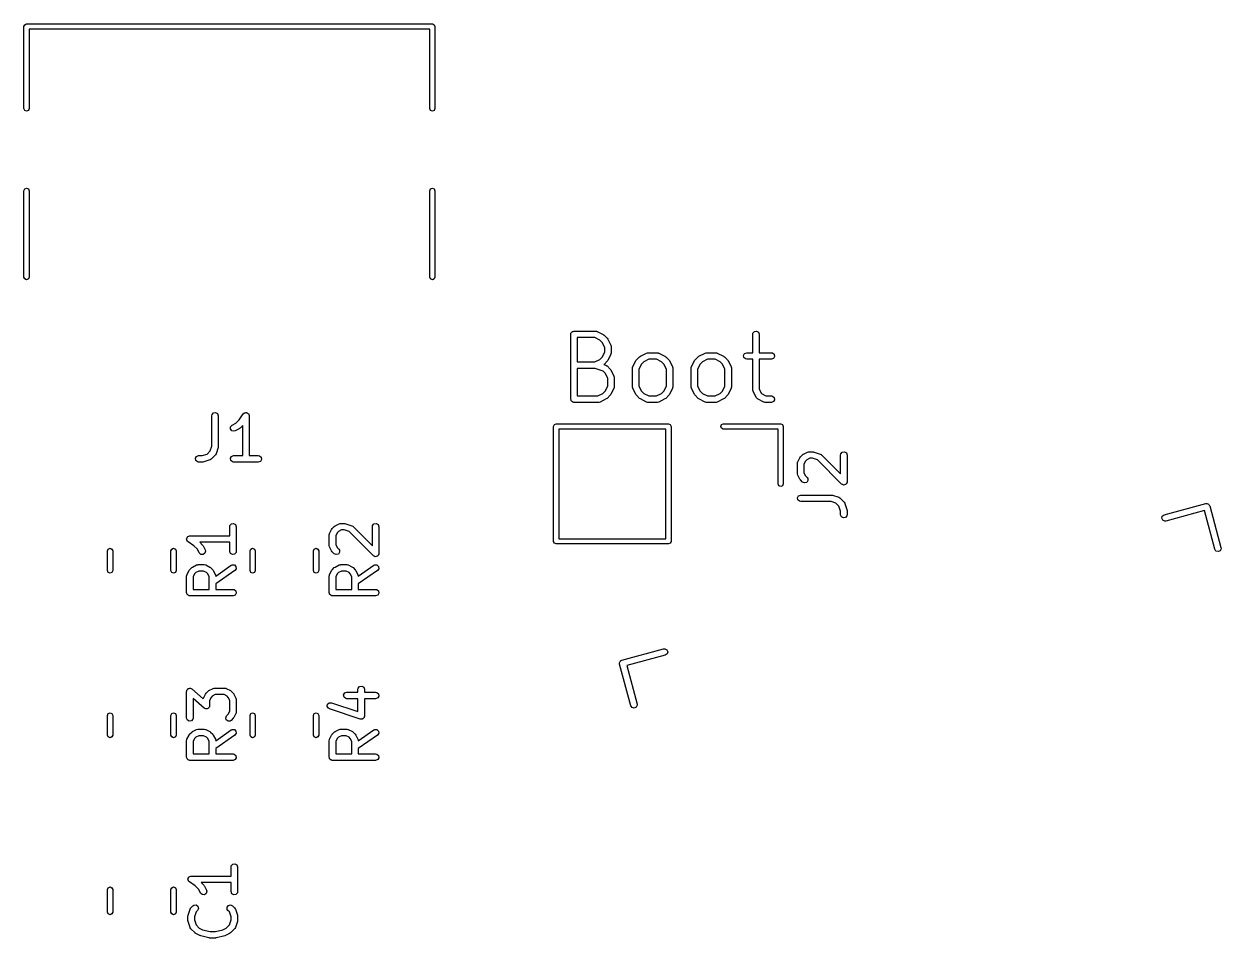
# Model space of a CAD drawing. Extents: x 44 to 268, y -129 to -26.
# Drawn here: x 151.19 to 178.92, y -54.71 to -33.55 of the extents above; entities that cross this region are included whole.
import ezdxf

# ---------------------------------------------------------------- set-up
doc = ezdxf.new("R2010")
doc.units = 0
doc.layers.add('BLACK', color=7, linetype='CONTINUOUS')

msp = doc.modelspace()

# ---------------------------------------------------------------- linework, layer by layer
at = {"layer": 'BLACK', "linetype": 'CONTINUOUS'}
for p, q in [((151.194, -33.61), (151.212, -33.5676)), ((151.194, -35.51), (151.194, -33.61)), ((151.212, -33.5676), (151.254, -33.55)), ((151.254, -33.55), (160.654, -33.55)), ((160.594, -33.67), (151.314, -33.67)), ((151.314, -33.67), (151.314, -35.51)), ((160.594, -35.51), (160.594, -33.67)), ((160.654, -33.55), (160.696, -33.5676)), ((160.696, -33.5676), (160.714, -33.61)), ((160.714, -33.61), (160.714, -35.51)), ((151.212, -35.5524), (151.194, -35.51)), ((151.254, -35.57), (151.212, -35.5524)), ((151.296, -35.5524), (151.254, -35.57)), ((151.314, -35.51), (151.296, -35.5524)), ((160.612, -35.5524), (160.594, -35.51)), ((160.654, -35.57), (160.612, -35.5524)), ((160.696, -35.5524), (160.654, -35.57)), ((160.714, -35.51), (160.696, -35.5524)), ((151.194, -37.41), (151.212, -37.3676)), ((151.194, -39.41), (151.194, -37.41)), ((151.212, -37.3676), (151.254, -37.35)), ((151.254, -37.35), (151.296, -37.3676)), ((151.296, -37.3676), (151.314, -37.41)), ((151.314, -37.41), (151.314, -39.41)), ((160.594, -37.41), (160.612, -37.3676)), ((160.594, -39.41), (160.594, -37.41)), ((160.612, -37.3676), (160.654, -37.35)), ((160.654, -37.35), (160.696, -37.3676)), ((160.696, -37.3676), (160.714, -37.41)), ((160.714, -37.41), (160.714, -39.41)), ((151.212, -39.4524), (151.194, -39.41)), ((151.254, -39.47), (151.212, -39.4524)), ((151.296, -39.4524), (151.254, -39.47)), ((151.314, -39.41), (151.296, -39.4524)), ((160.612, -39.4524), (160.594, -39.41)), ((160.654, -39.47), (160.612, -39.4524)), ((160.696, -39.4524), (160.654, -39.47)), ((160.714, -39.41), (160.696, -39.4524)), ((163.858, -40.7344), (163.86, -40.7247)), ((163.858, -42.2344), (163.858, -40.7344)), ((163.859, -40.7214), (163.861, -40.7185)), ((163.86, -40.7247), (163.859, -40.7214)), ((163.861, -40.7185), (163.863, -40.7088)), ((163.863, -40.7088), (163.875, -40.6938)), ((163.875, -40.6938), (163.885, -40.677)), ((163.885, -40.677), (163.891, -40.6747)), ((163.891, -40.6747), (163.896, -40.6695)), ((163.896, -40.6695), (163.915, -40.6661)), ((163.915, -40.6661), (163.933, -40.6594)), ((163.933, -40.6594), (164.433, -40.6594)), ((164.433, -40.6594), (164.459, -40.664)), ((164.459, -40.664), (164.462, -40.6668)), ((164.462, -40.6668), (164.467, -40.6673)), ((164.467, -40.6673), (164.61, -40.7388)), ((164.61, -40.7388), (164.628, -40.7521)), ((164.628, -40.7521), (164.629, -40.7528)), ((164.629, -40.7528), (164.7, -40.8243)), ((168.072, -40.7344), (168.077, -40.7088)), ((168.072, -41.1594), (168.072, -40.7344)), ((168.077, -40.7088), (168.11, -40.6695)), ((168.11, -40.6695), (168.16, -40.6606)), ((168.16, -40.6606), (168.205, -40.6862)), ((168.205, -40.6862), (168.222, -40.7344)), ((168.222, -40.7344), (168.222, -41.1594)), ((164.008, -40.8094), (164.008, -41.3737)), ((164.415, -40.8094), (164.008, -40.8094)), ((164.532, -40.8675), (164.415, -40.8094)), ((164.586, -40.9217), (164.532, -40.8675)), ((164.644, -41.0378), (164.586, -40.9217)), ((164.7, -40.8243), (164.713, -40.8426)), ((164.713, -40.8426), (164.715, -40.8437)), ((164.715, -40.8437), (164.786, -40.9866)), ((164.786, -40.9866), (164.793, -41.0116)), ((164.793, -41.0116), (164.792, -41.0159)), ((164.792, -41.0159), (164.794, -41.0201)), ((164.794, -41.0201), (164.794, -41.163)), ((164.532, -41.3156), (164.586, -41.2614)), ((164.586, -41.2614), (164.644, -41.1453)), ((164.644, -41.1453), (164.644, -41.0378)), ((164.786, -41.1965), (164.715, -41.3394)), ((164.789, -41.1887), (164.786, -41.1921)), ((164.786, -41.1921), (164.786, -41.1965)), ((164.794, -41.163), (164.789, -41.1887)), ((165.38, -41.3243), (165.452, -41.2528)), ((165.452, -41.2528), (165.47, -41.24)), ((165.47, -41.24), (165.471, -41.2388)), ((165.471, -41.2388), (165.614, -41.1673)), ((165.665, -41.3094), (165.549, -41.3675)), ((165.614, -41.1673), (165.639, -41.1599)), ((165.639, -41.1599), (165.643, -41.161)), ((165.643, -41.161), (165.647, -41.1594)), ((165.647, -41.1594), (165.862, -41.1594)), ((165.844, -41.3094), (165.665, -41.3094)), ((165.96, -41.3675), (165.844, -41.3094)), ((165.862, -41.1594), (165.887, -41.164)), ((165.887, -41.164), (165.891, -41.1668)), ((165.891, -41.1668), (165.895, -41.1673)), ((165.895, -41.1673), (166.038, -41.2388)), ((166.038, -41.2388), (166.056, -41.2521)), ((166.056, -41.2521), (166.058, -41.2528)), ((166.058, -41.2528), (166.129, -41.3243)), ((166.737, -41.3243), (166.809, -41.2528)), ((166.809, -41.2528), (166.827, -41.24)), ((166.827, -41.24), (166.828, -41.2388)), ((166.828, -41.2388), (166.971, -41.1673)), ((167.022, -41.3094), (166.906, -41.3675)), ((166.971, -41.1673), (166.996, -41.1599)), ((166.996, -41.1599), (167, -41.161)), ((167, -41.161), (167.005, -41.1594)), ((167.005, -41.1594), (167.219, -41.1594)), ((167.201, -41.3094), (167.022, -41.3094)), ((167.317, -41.3675), (167.201, -41.3094)), ((167.219, -41.1594), (167.245, -41.164)), ((167.245, -41.164), (167.248, -41.1668)), ((167.248, -41.1668), (167.252, -41.1673)), ((167.252, -41.1673), (167.395, -41.2388)), ((167.395, -41.2388), (167.413, -41.2521)), ((167.413, -41.2521), (167.415, -41.2528)), ((167.415, -41.2528), (167.486, -41.3243)), ((167.859, -41.2214), (167.885, -41.177)), ((167.868, -41.2719), (167.859, -41.2214)), ((167.907, -41.3049), (167.868, -41.2719)), ((167.885, -41.177), (167.933, -41.1594)), ((167.933, -41.3094), (167.907, -41.3049)), ((167.933, -41.1594), (168.072, -41.1594)), ((168.072, -41.3094), (167.933, -41.3094)), ((168.072, -42.0201), (168.072, -41.3094)), ((168.222, -41.1594), (168.505, -41.1594)), ((168.505, -41.3094), (168.222, -41.3094)), ((168.222, -41.3094), (168.222, -42.0024)), ((168.505, -41.1594), (168.53, -41.164)), ((168.553, -41.2919), (168.505, -41.3094)), ((168.53, -41.164), (168.57, -41.1969)), ((168.578, -41.2475), (168.553, -41.2919)), ((168.57, -41.1969), (168.578, -41.2475)), ((164.008, -41.3737), (164.415, -41.3737)), ((164.008, -41.5237), (164.008, -42.1594)), ((164.421, -41.5237), (164.008, -41.5237)), ((164.415, -41.3737), (164.532, -41.3156)), ((164.607, -41.5857), (164.421, -41.5237)), ((164.657, -41.636), (164.607, -41.5857)), ((164.629, -41.4303), (164.625, -41.4335)), ((164.625, -41.4335), (164.671, -41.449)), ((164.7, -41.3589), (164.629, -41.4303)), ((164.671, -41.449), (164.694, -41.4614)), ((164.694, -41.4614), (164.696, -41.4652)), ((164.696, -41.4652), (164.7, -41.4671)), ((164.701, -41.3574), (164.7, -41.3589)), ((164.7, -41.4671), (164.772, -41.5385)), ((164.715, -41.3394), (164.701, -41.3574)), ((164.772, -41.5385), (164.785, -41.5569)), ((164.785, -41.5569), (164.786, -41.558)), ((164.786, -41.558), (164.857, -41.7009)), ((165.287, -41.5201), (165.291, -41.4945)), ((165.287, -41.9487), (165.287, -41.5201)), ((165.291, -41.4945), (165.294, -41.4911)), ((165.294, -41.4911), (165.295, -41.4866)), ((165.295, -41.4866), (165.366, -41.3437)), ((165.366, -41.3437), (165.379, -41.3257)), ((165.379, -41.3257), (165.38, -41.3243)), ((165.495, -41.4217), (165.437, -41.5378)), ((165.437, -41.5378), (165.437, -41.931)), ((165.549, -41.3675), (165.495, -41.4217)), ((166.014, -41.4217), (165.96, -41.3675)), ((166.072, -41.5378), (166.014, -41.4217)), ((166.072, -41.931), (166.072, -41.5378)), ((166.129, -41.3243), (166.142, -41.3426)), ((166.142, -41.3426), (166.143, -41.3437)), ((166.143, -41.3437), (166.215, -41.4866)), ((166.215, -41.4866), (166.222, -41.5116)), ((166.222, -41.5116), (166.221, -41.5159)), ((166.221, -41.5159), (166.222, -41.5201)), ((166.222, -41.5201), (166.222, -41.9487)), ((166.644, -41.5201), (166.648, -41.4945)), ((166.644, -41.9487), (166.644, -41.5201)), ((166.648, -41.4945), (166.651, -41.4911)), ((166.651, -41.4911), (166.652, -41.4866)), ((166.652, -41.4866), (166.723, -41.3437)), ((166.723, -41.3437), (166.737, -41.3257)), ((166.737, -41.3257), (166.737, -41.3243)), ((166.852, -41.4217), (166.794, -41.5378)), ((166.794, -41.5378), (166.794, -41.931)), ((166.906, -41.3675), (166.852, -41.4217)), ((167.372, -41.4217), (167.317, -41.3675)), ((167.43, -41.5378), (167.372, -41.4217)), ((167.43, -41.931), (167.43, -41.5378)), ((167.486, -41.3243), (167.499, -41.3426)), ((167.499, -41.3426), (167.5, -41.3437)), ((167.5, -41.3437), (167.572, -41.4866)), ((167.572, -41.4866), (167.579, -41.5116)), ((167.579, -41.5116), (167.578, -41.5159)), ((167.578, -41.5159), (167.58, -41.5201)), ((167.58, -41.5201), (167.58, -41.9487)), ((164.715, -41.7521), (164.657, -41.636)), ((164.715, -41.931), (164.715, -41.7521)), ((164.857, -41.7009), (164.865, -41.7259)), ((164.865, -41.7259), (164.864, -41.7302)), ((164.864, -41.7302), (164.865, -41.7344)), ((164.865, -41.7344), (164.865, -41.9487)), ((164.487, -42.1594), (164.603, -42.1014)), ((164.603, -42.1014), (164.657, -42.0471)), ((164.657, -42.0471), (164.715, -41.931)), ((164.786, -42.1251), (164.773, -42.1431)), ((164.857, -41.9823), (164.786, -42.1251)), ((164.858, -41.9778), (164.857, -41.9823)), ((164.861, -41.9744), (164.858, -41.9778)), ((164.865, -41.9487), (164.861, -41.9744)), ((165.288, -41.9529), (165.287, -41.9487)), ((165.287, -41.9573), (165.288, -41.9529)), ((165.295, -41.9823), (165.287, -41.9573)), ((165.366, -42.1251), (165.295, -41.9823)), ((165.367, -42.1262), (165.366, -42.1251)), ((165.38, -42.1446), (165.367, -42.1262)), ((165.437, -41.931), (165.495, -42.0471)), ((165.495, -42.0471), (165.549, -42.1014)), ((165.549, -42.1014), (165.665, -42.1594)), ((165.844, -42.1594), (165.96, -42.1014)), ((165.96, -42.1014), (166.014, -42.0471)), ((166.014, -42.0471), (166.072, -41.931)), ((166.143, -42.1251), (166.13, -42.1431)), ((166.215, -41.9823), (166.143, -42.1251)), ((166.218, -41.9744), (166.215, -41.9778)), ((166.215, -41.9778), (166.215, -41.9823)), ((166.222, -41.9487), (166.218, -41.9744)), ((166.645, -41.9529), (166.644, -41.9487)), ((166.644, -41.9573), (166.645, -41.9529)), ((166.652, -41.9823), (166.644, -41.9573)), ((166.723, -42.1251), (166.652, -41.9823)), ((166.724, -42.1262), (166.723, -42.1251)), ((166.737, -42.1446), (166.724, -42.1262)), ((166.794, -41.931), (166.852, -42.0471)), ((166.852, -42.0471), (166.906, -42.1014)), ((166.906, -42.1014), (167.022, -42.1594)), ((167.201, -42.1594), (167.317, -42.1014)), ((167.317, -42.1014), (167.372, -42.0471)), ((167.372, -42.0471), (167.43, -41.931)), ((167.5, -42.1251), (167.487, -42.1431)), ((167.572, -41.9823), (167.5, -42.1251)), ((167.575, -41.9744), (167.572, -41.9778)), ((167.572, -41.9778), (167.572, -41.9823)), ((167.58, -41.9487), (167.575, -41.9744)), ((168.074, -42.0244), (168.072, -42.0201)), ((168.073, -42.0287), (168.074, -42.0244)), ((168.08, -42.0537), (168.073, -42.0287)), ((168.152, -42.1965), (168.08, -42.0537)), ((168.222, -42.0024), (168.275, -42.1071)), ((168.275, -42.1071), (168.379, -42.1594)), ((163.865, -42.2527), (163.858, -42.2344)), ((163.868, -42.2719), (163.865, -42.2527)), ((163.873, -42.2763), (163.868, -42.2719)), ((163.876, -42.2826), (163.873, -42.2763)), ((163.893, -42.2924), (163.876, -42.2826)), ((163.907, -42.3049), (163.893, -42.2924)), ((163.917, -42.3066), (163.907, -42.3049)), ((163.92, -42.3083), (163.917, -42.3066)), ((163.923, -42.3077), (163.92, -42.3083)), ((163.933, -42.3094), (163.923, -42.3077)), ((164.505, -42.3094), (163.933, -42.3094)), ((164.008, -42.1594), (164.487, -42.1594)), ((164.509, -42.3079), (164.505, -42.3094)), ((164.513, -42.3089), (164.509, -42.3079)), ((164.538, -42.3015), (164.513, -42.3089)), ((164.681, -42.2301), (164.538, -42.3015)), ((164.682, -42.2289), (164.681, -42.2301)), ((164.7, -42.216), (164.682, -42.2289)), ((164.772, -42.1446), (164.7, -42.216)), ((164.773, -42.1431), (164.772, -42.1446)), ((165.452, -42.216), (165.38, -42.1446)), ((165.453, -42.2167), (165.452, -42.216)), ((165.471, -42.2301), (165.453, -42.2167)), ((165.614, -42.3015), (165.471, -42.2301)), ((165.618, -42.302), (165.614, -42.3015)), ((165.622, -42.3049), (165.618, -42.302)), ((165.647, -42.3094), (165.622, -42.3049)), ((165.862, -42.3094), (165.647, -42.3094)), ((165.665, -42.1594), (165.844, -42.1594)), ((165.866, -42.3079), (165.862, -42.3094)), ((165.87, -42.3089), (165.866, -42.3079)), ((165.895, -42.3015), (165.87, -42.3089)), ((166.038, -42.2301), (165.895, -42.3015)), ((166.039, -42.2289), (166.038, -42.2301)), ((166.058, -42.216), (166.039, -42.2289)), ((166.129, -42.1446), (166.058, -42.216)), ((166.13, -42.1431), (166.129, -42.1446)), ((166.809, -42.216), (166.737, -42.1446)), ((166.81, -42.2167), (166.809, -42.216)), ((166.828, -42.2301), (166.81, -42.2167)), ((166.971, -42.3015), (166.828, -42.2301)), ((166.975, -42.302), (166.971, -42.3015)), ((166.979, -42.3049), (166.975, -42.302)), ((167.005, -42.3094), (166.979, -42.3049)), ((167.219, -42.3094), (167.005, -42.3094)), ((167.022, -42.1594), (167.201, -42.1594)), ((167.223, -42.3079), (167.219, -42.3094)), ((167.227, -42.3089), (167.223, -42.3079)), ((167.252, -42.3015), (167.227, -42.3089)), ((167.395, -42.2301), (167.252, -42.3015)), ((167.396, -42.2289), (167.395, -42.2301)), ((167.415, -42.216), (167.396, -42.2289)), ((167.486, -42.1446), (167.415, -42.216)), ((167.487, -42.1431), (167.486, -42.1446)), ((168.16, -42.2043), (168.152, -42.1965)), ((168.164, -42.2146), (168.16, -42.2043)), ((168.185, -42.2301), (168.164, -42.2146)), ((168.328, -42.3015), (168.185, -42.2301)), ((168.333, -42.302), (168.328, -42.3015)), ((168.336, -42.3049), (168.333, -42.302)), ((168.362, -42.3094), (168.336, -42.3049)), ((168.505, -42.3094), (168.362, -42.3094)), ((168.379, -42.1594), (168.505, -42.1594)), ((168.505, -42.1594), (168.53, -42.164)), ((168.553, -42.2919), (168.505, -42.3094)), ((168.53, -42.164), (168.57, -42.1969)), ((168.578, -42.2475), (168.553, -42.2919)), ((168.57, -42.1969), (168.578, -42.2475)), ((155.546, -42.6176), (155.55, -42.592)), ((155.546, -43.3197), (155.546, -42.6176)), ((155.55, -42.592), (155.583, -42.5527)), ((155.583, -42.5527), (155.634, -42.5438)), ((155.634, -42.5438), (155.678, -42.5694)), ((155.678, -42.5694), (155.696, -42.6176)), ((155.696, -42.6176), (155.696, -43.3319)), ((156.181, -42.7127), (156.273, -42.576)), ((156.273, -42.576), (156.291, -42.5572)), ((156.291, -42.5572), (156.295, -42.556)), ((156.295, -42.556), (156.297, -42.5527)), ((156.297, -42.5527), (156.319, -42.5489)), ((156.319, -42.5489), (156.34, -42.5428)), ((156.34, -42.5428), (156.344, -42.5445)), ((156.344, -42.5445), (156.348, -42.5438)), ((156.348, -42.5438), (156.367, -42.5546)), ((156.367, -42.5546), (156.387, -42.5634)), ((156.387, -42.5634), (156.389, -42.5673)), ((156.389, -42.5673), (156.392, -42.5694)), ((156.392, -42.5694), (156.4, -42.5899)), ((156.4, -42.5899), (156.409, -42.6094)), ((156.409, -42.6094), (156.408, -42.6136)), ((156.408, -42.6136), (156.41, -42.6176)), ((156.41, -42.6176), (156.41, -43.5426)), ((155.977, -42.9247), (155.98, -42.8735)), ((156.008, -42.9659), (155.977, -42.9247)), ((155.98, -42.8735), (156.016, -42.8363)), ((156.058, -42.9778), (156.008, -42.9659)), ((156.016, -42.8363), (156.1, -42.7941)), ((156.083, -42.9704), (156.058, -42.9778)), ((156.178, -42.9228), (156.083, -42.9704)), ((156.1, -42.7941), (156.181, -42.7127)), ((156.179, -42.9216), (156.178, -42.9228)), ((156.198, -42.9087), (156.179, -42.9216)), ((156.26, -42.8463), (156.198, -42.9087)), ((156.26, -43.5426), (156.26, -42.8463)), ((163.461, -42.866), (163.479, -42.8236)), ((163.461, -45.526), (163.461, -42.866)), ((163.479, -42.8236), (163.521, -42.806)), ((163.521, -42.806), (166.121, -42.806)), ((163.581, -42.926), (163.581, -45.466)), ((166.061, -42.926), (163.581, -42.926)), ((166.061, -45.466), (166.061, -42.926)), ((166.121, -42.806), (166.163, -42.8236)), ((166.163, -42.8236), (166.181, -42.866)), ((166.181, -42.866), (166.181, -45.526)), ((167.331, -42.866), (167.349, -42.8236)), ((167.349, -42.9084), (167.331, -42.866)), ((167.349, -42.8236), (167.391, -42.806)), ((167.391, -42.926), (167.349, -42.9084)), ((167.391, -42.806), (168.721, -42.806)), ((168.661, -42.926), (167.391, -42.926)), ((168.661, -44.196), (168.661, -42.926)), ((168.721, -42.806), (168.763, -42.8236)), ((168.763, -42.8236), (168.781, -42.866)), ((168.781, -42.866), (168.781, -44.196)), ((155.323, -43.5426), (155.437, -43.5044)), ((155.437, -43.5044), (155.507, -43.4342)), ((155.507, -43.4342), (155.546, -43.3197)), ((155.626, -43.5278), (155.531, -43.623)), ((155.628, -43.5237), (155.626, -43.5278)), ((155.632, -43.5214), (155.628, -43.5237)), ((155.644, -43.4985), (155.632, -43.5214)), ((155.692, -43.3556), (155.644, -43.4985)), ((155.696, -43.3319), (155.692, -43.354)), ((155.692, -43.354), (155.692, -43.3556)), ((169.178, -43.5715), (169.226, -43.5239)), ((169.226, -43.5239), (169.244, -43.5111)), ((169.244, -43.5111), (169.245, -43.5099)), ((169.245, -43.5099), (169.341, -43.4623)), ((169.341, -43.4623), (169.366, -43.4548)), ((169.366, -43.4548), (169.37, -43.4559)), ((169.37, -43.4559), (169.374, -43.4543)), ((169.374, -43.4543), (169.469, -43.4543)), ((169.469, -43.4543), (169.491, -43.4582)), ((169.491, -43.4582), (169.493, -43.4582)), ((169.493, -43.4582), (169.636, -43.5058)), ((169.636, -43.5058), (169.659, -43.5182)), ((169.659, -43.5182), (169.661, -43.522)), ((169.661, -43.522), (169.665, -43.5239)), ((169.665, -43.5239), (170.109, -43.9673)), ((170.109, -43.5293), (170.113, -43.5037)), ((170.113, -43.5037), (170.146, -43.4644)), ((170.146, -43.4644), (170.197, -43.4555)), ((170.197, -43.4555), (170.241, -43.4811)), ((170.241, -43.4811), (170.259, -43.5293)), ((155.166, -43.6046), (155.192, -43.5602)), ((155.175, -43.6551), (155.166, -43.6046)), ((155.214, -43.6881), (155.175, -43.6551)), ((155.192, -43.5602), (155.24, -43.5426)), ((155.24, -43.6926), (155.214, -43.6881)), ((155.24, -43.5426), (155.323, -43.5426)), ((155.335, -43.6926), (155.24, -43.6926)), ((155.336, -43.6921), (155.335, -43.6926)), ((155.359, -43.6888), (155.336, -43.6921)), ((155.502, -43.6412), (155.359, -43.6888)), ((155.505, -43.6384), (155.502, -43.6412)), ((155.51, -43.638), (155.505, -43.6384)), ((155.531, -43.623), (155.51, -43.638)), ((155.975, -43.6046), (156.001, -43.5602)), ((155.984, -43.6551), (155.975, -43.6046)), ((156.024, -43.6881), (155.984, -43.6551)), ((156.001, -43.5602), (156.049, -43.5426)), ((156.049, -43.6926), (156.024, -43.6881)), ((156.049, -43.5426), (156.26, -43.5426)), ((156.621, -43.6926), (156.049, -43.6926)), ((156.41, -43.5426), (156.621, -43.5426)), ((156.621, -43.5426), (156.646, -43.5471)), ((156.669, -43.6751), (156.621, -43.6926)), ((156.646, -43.5471), (156.686, -43.5801)), ((156.695, -43.6306), (156.669, -43.6751)), ((156.686, -43.5801), (156.695, -43.6306)), ((169.109, -43.7198), (169.113, -43.6942)), ((169.109, -43.9579), (169.109, -43.7198)), ((169.113, -43.6942), (169.116, -43.6907)), ((169.116, -43.6907), (169.117, -43.6863)), ((169.117, -43.6863), (169.164, -43.591)), ((169.164, -43.591), (169.178, -43.573)), ((169.178, -43.573), (169.178, -43.5715)), ((169.293, -43.669), (169.259, -43.7375)), ((169.259, -43.7375), (169.259, -43.9402)), ((169.323, -43.6386), (169.293, -43.669)), ((169.392, -43.6043), (169.323, -43.6386)), ((169.457, -43.6043), (169.392, -43.6043)), ((169.572, -43.6425), (169.457, -43.6043)), ((170.131, -44.2014), (169.572, -43.6425)), ((170.109, -43.9673), (170.109, -43.5293)), ((170.259, -43.5293), (170.259, -44.1484)), ((169.11, -43.9621), (169.109, -43.9579)), ((169.109, -43.9665), (169.11, -43.9621)), ((169.117, -43.9914), (169.109, -43.9665)), ((169.164, -44.0867), (169.117, -43.9914)), ((169.259, -43.9402), (169.293, -44.0087)), ((169.293, -44.0087), (169.332, -44.0477)), ((169.332, -44.0477), (169.347, -44.0691)), ((169.347, -44.0691), (169.351, -44.1202)), ((168.679, -44.2384), (168.661, -44.196)), ((168.721, -44.256), (168.679, -44.2384)), ((168.763, -44.2384), (168.721, -44.256)), ((168.781, -44.196), (168.763, -44.2384)), ((169.165, -44.0878), (169.164, -44.0867)), ((169.178, -44.1062), (169.165, -44.0878)), ((169.226, -44.1538), (169.178, -44.1062)), ((169.272, -44.1755), (169.226, -44.1538)), ((169.322, -44.1622), (169.272, -44.1755)), ((169.351, -44.1202), (169.322, -44.1622)), ((170.151, -44.2109), (170.131, -44.2014)), ((170.171, -44.2222), (170.151, -44.2109)), ((170.174, -44.2216), (170.171, -44.2222)), ((170.177, -44.2231), (170.174, -44.2216)), ((170.199, -44.2173), (170.177, -44.2231)), ((170.221, -44.2133), (170.199, -44.2173)), ((170.223, -44.2107), (170.221, -44.2133)), ((170.227, -44.2098), (170.223, -44.2107)), ((170.24, -44.1913), (170.227, -44.2098)), ((170.254, -44.174), (170.24, -44.1913)), ((170.255, -44.1694), (170.254, -44.174)), ((170.256, -44.1678), (170.255, -44.1694)), ((170.259, -44.1484), (170.256, -44.1645)), ((170.256, -44.1645), (170.256, -44.1678)), ((169.11, -44.5163), (169.135, -44.4719)), ((169.119, -44.5668), (169.11, -44.5163)), ((169.158, -44.5998), (169.119, -44.5668)), ((169.135, -44.4719), (169.184, -44.4543)), ((169.184, -44.6043), (169.158, -44.5998)), ((169.184, -44.4543), (169.898, -44.4543)), ((169.886, -44.6043), (169.184, -44.6043)), ((170, -44.6425), (169.886, -44.6043)), ((169.898, -44.4543), (169.92, -44.4582)), ((169.92, -44.4582), (169.922, -44.4582)), ((169.922, -44.4582), (170.064, -44.5058)), ((170.064, -44.5058), (170.087, -44.5182)), ((170.087, -44.5182), (170.09, -44.522)), ((170.09, -44.522), (170.094, -44.5239)), ((170.094, -44.5239), (170.189, -44.6192)), ((170.189, -44.6192), (170.204, -44.6405)), ((170.07, -44.7127), (170, -44.6425)), ((170.109, -44.8272), (170.07, -44.7127)), ((170.109, -44.9103), (170.109, -44.8272)), ((170.126, -44.9585), (170.109, -44.9103)), ((170.204, -44.6405), (170.204, -44.645)), ((170.204, -44.645), (170.207, -44.6485)), ((170.207, -44.6485), (170.255, -44.7913)), ((170.259, -44.9103), (170.254, -44.9359)), ((170.255, -44.7913), (170.258, -44.8135)), ((170.258, -44.8135), (170.259, -44.815)), ((170.259, -44.815), (170.259, -44.9103)), ((177.558, -44.9398), (177.6, -44.9104)), ((177.6, -44.9104), (178.566, -44.6516)), ((178.533, -44.8159), (177.639, -45.0553)), ((178.772, -45.7094), (178.533, -44.8159)), ((178.566, -44.6516), (178.576, -44.6507)), ((178.576, -44.6507), (178.579, -44.6493)), ((178.579, -44.6493), (178.582, -44.6502)), ((178.582, -44.6502), (178.592, -44.6493)), ((178.592, -44.6493), (178.61, -44.6576)), ((178.61, -44.6576), (178.629, -44.6626)), ((178.629, -44.6626), (178.632, -44.6681)), ((178.632, -44.6681), (178.639, -44.671)), ((178.639, -44.671), (178.647, -44.6887)), ((178.647, -44.6887), (178.658, -44.7046)), ((178.658, -44.7046), (178.917, -45.6705)), ((155.962, -45.1883), (155.966, -45.1626)), ((155.962, -45.399), (155.962, -45.1883)), ((155.966, -45.1626), (155.999, -45.1233)), ((155.999, -45.1233), (156.05, -45.1144)), ((156.05, -45.1144), (156.094, -45.1401)), ((156.094, -45.1401), (156.112, -45.1883)), ((156.112, -45.1883), (156.112, -45.7597)), ((158.333, -45.2305), (158.381, -45.1829)), ((158.381, -45.1829), (158.399, -45.17)), ((158.399, -45.17), (158.4, -45.1688)), ((158.4, -45.1688), (158.496, -45.1212)), ((158.496, -45.1212), (158.521, -45.1138)), ((158.521, -45.1138), (158.525, -45.1148)), ((158.525, -45.1148), (158.529, -45.1133)), ((158.529, -45.1133), (158.624, -45.1133)), ((158.624, -45.1133), (158.646, -45.1172)), ((158.646, -45.1172), (158.648, -45.1171)), ((158.648, -45.1171), (158.791, -45.1648)), ((158.791, -45.1648), (158.814, -45.1772)), ((158.814, -45.1772), (158.816, -45.181)), ((158.816, -45.181), (158.82, -45.1829)), ((158.82, -45.1829), (159.264, -45.6263)), ((159.264, -45.1883), (159.268, -45.1626)), ((159.264, -45.6263), (159.264, -45.1883)), ((159.268, -45.1626), (159.301, -45.1233)), ((159.301, -45.1233), (159.352, -45.1144)), ((159.352, -45.1144), (159.396, -45.1401)), ((159.396, -45.1401), (159.414, -45.1883)), ((159.414, -45.1883), (159.414, -45.8073)), ((170.171, -44.9841), (170.126, -44.9585)), ((170.221, -44.9752), (170.171, -44.9841)), ((170.254, -44.9359), (170.221, -44.9752)), ((177.545, -44.9894), (177.558, -44.9398)), ((177.567, -45.0359), (177.545, -44.9894)), ((177.613, -45.0576), (177.567, -45.0359)), ((177.639, -45.0553), (177.613, -45.0576)), ((154.962, -45.4692), (154.964, -45.4652)), ((154.963, -45.461), (154.974, -45.4421)), ((154.964, -45.4652), (154.963, -45.461)), ((154.974, -45.4421), (154.982, -45.4222)), ((154.982, -45.4222), (154.986, -45.4203)), ((154.986, -45.4203), (154.988, -45.4165)), ((154.988, -45.4165), (155.009, -45.4091)), ((155.009, -45.4091), (155.028, -45.3995)), ((155.028, -45.3995), (155.033, -45.4005)), ((155.033, -45.4005), (155.037, -45.399)), ((155.037, -45.399), (155.962, -45.399)), ((158.264, -45.3788), (158.268, -45.3531)), ((158.264, -45.6169), (158.264, -45.3788)), ((158.268, -45.3531), (158.271, -45.3497)), ((158.271, -45.3497), (158.272, -45.3452)), ((158.272, -45.3452), (158.319, -45.25)), ((158.319, -45.25), (158.333, -45.232)), ((158.333, -45.232), (158.333, -45.2305)), ((158.448, -45.328), (158.414, -45.3965)), ((158.414, -45.3965), (158.414, -45.5992)), ((158.478, -45.2975), (158.448, -45.328)), ((158.547, -45.2633), (158.478, -45.2975)), ((158.612, -45.2633), (158.547, -45.2633)), ((158.727, -45.3015), (158.612, -45.2633)), ((159.286, -45.8604), (158.727, -45.3015)), ((163.581, -45.466), (166.061, -45.466)), ((153.129, -45.7469), (153.147, -45.7045)), ((153.147, -45.7045), (153.189, -45.6869)), ((153.189, -45.6869), (153.231, -45.7045)), ((153.231, -45.7045), (153.249, -45.7469)), ((154.599, -45.7469), (154.617, -45.7045)), ((154.617, -45.7045), (154.659, -45.6869)), ((154.659, -45.6869), (154.701, -45.7045)), ((154.701, -45.7045), (154.719, -45.7469)), ((154.968, -45.4901), (154.962, -45.4692)), ((154.972, -45.5115), (154.968, -45.4901)), ((154.975, -45.5143), (154.972, -45.5115)), ((154.976, -45.5184), (154.975, -45.5143)), ((154.995, -45.5364), (154.976, -45.5184)), ((155.132, -45.6275), (154.995, -45.5364)), ((155.213, -45.7089), (155.132, -45.6275)), ((155.255, -45.7933), (155.213, -45.7089)), ((155.962, -45.549), (155.265, -45.549)), ((155.265, -45.549), (155.328, -45.6114)), ((155.328, -45.6114), (155.341, -45.6298)), ((155.341, -45.6298), (155.342, -45.6309)), ((155.342, -45.6309), (155.389, -45.7262)), ((155.389, -45.7262), (155.397, -45.7511)), ((155.962, -45.7597), (155.962, -45.549)), ((156.431, -45.7469), (156.449, -45.7045)), ((156.449, -45.7045), (156.491, -45.6869)), ((156.491, -45.6869), (156.533, -45.7045)), ((156.533, -45.7045), (156.551, -45.7469)), ((157.901, -45.7469), (157.919, -45.7045)), ((157.919, -45.7045), (157.961, -45.6869)), ((157.961, -45.6869), (158.003, -45.7045)), ((158.003, -45.7045), (158.021, -45.7469)), ((158.265, -45.6211), (158.264, -45.6169)), ((158.264, -45.6254), (158.265, -45.6211)), ((158.272, -45.6504), (158.264, -45.6254)), ((158.319, -45.7456), (158.272, -45.6504)), ((158.32, -45.7468), (158.319, -45.7456)), ((158.414, -45.5992), (158.448, -45.6677)), ((158.448, -45.6677), (158.487, -45.7067)), ((158.487, -45.7067), (158.502, -45.728)), ((158.502, -45.728), (158.506, -45.7791)), ((163.479, -45.5684), (163.461, -45.526)), ((163.521, -45.586), (163.479, -45.5684)), ((166.121, -45.586), (163.521, -45.586)), ((166.163, -45.5684), (166.121, -45.586)), ((166.181, -45.526), (166.163, -45.5684)), ((178.801, -45.7514), (178.772, -45.7094)), ((178.897, -45.743), (178.851, -45.7647)), ((178.919, -45.6965), (178.897, -45.743)), ((178.917, -45.6705), (178.919, -45.6965)), ((153.129, -46.2011), (153.129, -45.7469)), ((153.249, -45.7469), (153.249, -46.2011)), ((154.599, -46.2011), (154.599, -45.7469)), ((154.719, -45.7469), (154.719, -46.2011)), ((155.293, -45.8285), (155.255, -45.7933)), ((155.344, -45.8316), (155.293, -45.8285)), ((155.385, -45.801), (155.344, -45.8316)), ((155.397, -45.7511), (155.385, -45.801)), ((155.979, -45.8079), (155.962, -45.7597)), ((156.024, -45.8336), (155.979, -45.8079)), ((156.074, -45.8247), (156.024, -45.8336)), ((156.107, -45.7854), (156.074, -45.8247)), ((156.112, -45.7597), (156.107, -45.7854)), ((156.431, -46.2011), (156.431, -45.7469)), ((156.551, -45.7469), (156.551, -46.2011)), ((157.901, -46.2011), (157.901, -45.7469)), ((158.021, -45.7469), (158.021, -46.2011)), ((158.333, -45.7651), (158.32, -45.7468)), ((158.381, -45.8127), (158.333, -45.7651)), ((158.427, -45.8344), (158.381, -45.8127)), ((158.477, -45.8211), (158.427, -45.8344)), ((158.506, -45.7791), (158.477, -45.8211)), ((159.306, -45.8699), (159.286, -45.8604)), ((159.326, -45.8812), (159.306, -45.8699)), ((159.329, -45.8806), (159.326, -45.8812)), ((159.332, -45.882), (159.329, -45.8806)), ((159.354, -45.8762), (159.332, -45.882)), ((159.376, -45.8723), (159.354, -45.8762)), ((159.378, -45.8697), (159.376, -45.8723)), ((159.382, -45.8688), (159.378, -45.8697)), ((159.395, -45.8503), (159.382, -45.8688)), ((159.409, -45.833), (159.395, -45.8503)), ((159.41, -45.8284), (159.409, -45.833)), ((159.411, -45.8267), (159.41, -45.8284)), ((159.414, -45.8073), (159.411, -45.8235)), ((159.411, -45.8235), (159.411, -45.8267)), ((178.851, -45.7647), (178.801, -45.7514)), ((153.147, -46.2435), (153.129, -46.2011)), ((153.189, -46.2611), (153.147, -46.2435)), ((153.231, -46.2435), (153.189, -46.2611)), ((153.249, -46.2011), (153.231, -46.2435)), ((154.617, -46.2435), (154.599, -46.2011)), ((154.659, -46.2611), (154.617, -46.2435)), ((154.701, -46.2435), (154.659, -46.2611)), ((154.719, -46.2011), (154.701, -46.2435)), ((154.969, -46.3021), (154.97, -46.2976)), ((154.97, -46.2976), (155.017, -46.2024)), ((155.017, -46.2024), (155.031, -46.1844)), ((155.031, -46.1829), (155.079, -46.1353)), ((155.031, -46.1844), (155.031, -46.1829)), ((155.079, -46.1353), (155.097, -46.1224)), ((155.097, -46.1224), (155.098, -46.1212)), ((155.098, -46.1212), (155.194, -46.0736)), ((155.146, -46.2803), (155.112, -46.3488)), ((155.176, -46.2499), (155.146, -46.2803)), ((155.245, -46.2157), (155.176, -46.2499)), ((155.194, -46.0736), (155.219, -46.0662)), ((155.219, -46.0662), (155.223, -46.0672)), ((155.223, -46.0672), (155.227, -46.0657)), ((155.227, -46.0657), (155.37, -46.0657)), ((155.352, -46.2157), (155.245, -46.2157)), ((155.421, -46.2499), (155.352, -46.2157)), ((155.37, -46.0657), (155.396, -46.0702)), ((155.396, -46.0702), (155.399, -46.0731)), ((155.399, -46.0731), (155.403, -46.0736)), ((155.403, -46.0736), (155.499, -46.1212)), ((155.451, -46.2803), (155.421, -46.2499)), ((155.485, -46.3488), (155.451, -46.2803)), ((155.499, -46.1212), (155.517, -46.1346)), ((155.517, -46.1346), (155.518, -46.1353)), ((155.518, -46.1353), (155.566, -46.1829)), ((155.566, -46.1829), (155.579, -46.2012)), ((155.579, -46.2012), (155.58, -46.2024)), ((155.58, -46.2024), (155.628, -46.2976)), ((155.628, -46.2976), (155.635, -46.3226)), ((155.635, -46.3302), (155.994, -46.0792)), ((156.08, -46.2021), (155.635, -46.513)), ((155.994, -46.0792), (156.017, -46.0682)), ((156.017, -46.0682), (156.068, -46.0727)), ((156.068, -46.0727), (156.105, -46.109)), ((156.109, -46.1601), (156.08, -46.2021)), ((156.105, -46.109), (156.109, -46.1601)), ((156.449, -46.2435), (156.431, -46.2011)), ((156.491, -46.2611), (156.449, -46.2435)), ((156.533, -46.2435), (156.491, -46.2611)), ((156.551, -46.2011), (156.533, -46.2435)), ((157.919, -46.2435), (157.901, -46.2011)), ((157.961, -46.2611), (157.919, -46.2435)), ((158.003, -46.2435), (157.961, -46.2611)), ((158.021, -46.2011), (158.003, -46.2435)), ((158.271, -46.3021), (158.272, -46.2976)), ((158.272, -46.2976), (158.319, -46.2024)), ((158.319, -46.2024), (158.333, -46.1844)), ((158.333, -46.1829), (158.381, -46.1353)), ((158.333, -46.1844), (158.333, -46.1829)), ((158.381, -46.1353), (158.399, -46.1224)), ((158.399, -46.1224), (158.4, -46.1212)), ((158.4, -46.1212), (158.496, -46.0736)), ((158.448, -46.2803), (158.414, -46.3488)), ((158.478, -46.2499), (158.448, -46.2803)), ((158.547, -46.2157), (158.478, -46.2499)), ((158.496, -46.0736), (158.521, -46.0662)), ((158.521, -46.0662), (158.525, -46.0672)), ((158.525, -46.0672), (158.529, -46.0657)), ((158.529, -46.0657), (158.672, -46.0657)), ((158.654, -46.2157), (158.547, -46.2157)), ((158.723, -46.2499), (158.654, -46.2157)), ((158.672, -46.0657), (158.698, -46.0702)), ((158.698, -46.0702), (158.701, -46.0731)), ((158.701, -46.0731), (158.705, -46.0736)), ((158.705, -46.0736), (158.801, -46.1212)), ((158.753, -46.2803), (158.723, -46.2499)), ((158.787, -46.3488), (158.753, -46.2803)), ((158.801, -46.1212), (158.819, -46.1346)), ((158.819, -46.1346), (158.82, -46.1353)), ((158.82, -46.1353), (158.868, -46.1829)), ((158.868, -46.1829), (158.881, -46.2012)), ((158.881, -46.2012), (158.882, -46.2024)), ((158.882, -46.2024), (158.93, -46.2976)), ((158.93, -46.2976), (158.937, -46.3226)), ((158.937, -46.3302), (159.296, -46.0792)), ((159.382, -46.2021), (158.937, -46.513)), ((159.296, -46.0792), (159.319, -46.0682)), ((159.319, -46.0682), (159.37, -46.0727)), ((159.37, -46.0727), (159.407, -46.109)), ((159.411, -46.1601), (159.382, -46.2021)), ((159.407, -46.109), (159.411, -46.1601)), ((154.962, -46.3311), (154.966, -46.3055)), ((154.962, -46.7121), (154.962, -46.3311)), ((154.966, -46.3055), (154.969, -46.3021)), ((155.112, -46.3488), (155.112, -46.6371)), ((155.485, -46.6371), (155.485, -46.3488)), ((155.635, -46.3226), (155.634, -46.3269)), ((155.634, -46.3269), (155.635, -46.3302)), ((155.635, -46.513), (155.635, -46.6371)), ((158.264, -46.3311), (158.268, -46.3055)), ((158.264, -46.7121), (158.264, -46.3311)), ((158.268, -46.3055), (158.271, -46.3021)), ((158.414, -46.3488), (158.414, -46.6371)), ((158.787, -46.6371), (158.787, -46.3488)), ((158.937, -46.3226), (158.936, -46.3269)), ((158.936, -46.3269), (158.937, -46.3302)), ((158.937, -46.513), (158.937, -46.6371)), ((154.968, -46.7304), (154.962, -46.7121)), ((154.972, -46.7496), (154.968, -46.7304)), ((154.977, -46.7539), (154.972, -46.7496)), ((154.979, -46.7603), (154.977, -46.7539)), ((154.996, -46.77), (154.979, -46.7603)), ((155.011, -46.7826), (154.996, -46.77)), ((155.021, -46.7843), (155.011, -46.7826)), ((155.024, -46.786), (155.021, -46.7843)), ((155.027, -46.7854), (155.024, -46.786)), ((155.037, -46.7871), (155.027, -46.7854)), ((156.037, -46.7871), (155.037, -46.7871)), ((155.112, -46.6371), (155.485, -46.6371)), ((155.635, -46.6371), (156.037, -46.6371)), ((156.037, -46.6371), (156.062, -46.6416)), ((156.085, -46.7695), (156.037, -46.7871)), ((156.062, -46.6416), (156.102, -46.6746)), ((156.11, -46.7251), (156.085, -46.7695)), ((156.102, -46.6746), (156.11, -46.7251)), ((158.27, -46.7304), (158.264, -46.7121)), ((158.274, -46.7496), (158.27, -46.7304)), ((158.279, -46.7539), (158.274, -46.7496)), ((158.281, -46.7603), (158.279, -46.7539)), ((158.298, -46.77), (158.281, -46.7603)), ((158.313, -46.7826), (158.298, -46.77)), ((158.323, -46.7843), (158.313, -46.7826)), ((158.326, -46.786), (158.323, -46.7843)), ((158.329, -46.7854), (158.326, -46.786)), ((158.339, -46.7871), (158.329, -46.7854)), ((159.339, -46.7871), (158.339, -46.7871)), ((158.414, -46.6371), (158.787, -46.6371)), ((158.937, -46.6371), (159.339, -46.6371)), ((159.339, -46.6371), (159.364, -46.6416)), ((159.387, -46.7695), (159.339, -46.7871)), ((159.364, -46.6416), (159.404, -46.6746)), ((159.412, -46.7251), (159.387, -46.7695)), ((159.404, -46.6746), (159.412, -46.7251)), ((165.043, -48.2751), (166.009, -48.0162)), ((166.048, -48.1611), (165.154, -48.4005)), ((166.009, -48.0162), (166.035, -48.014)), ((166.035, -48.014), (166.082, -48.0356)), ((166.09, -48.1317), (166.048, -48.1611)), ((166.082, -48.0356), (166.103, -48.0821)), ((166.103, -48.0821), (166.09, -48.1317)), ((164.988, -48.341), (164.996, -48.3233)), ((164.989, -48.3508), (164.988, -48.341)), ((164.988, -48.354), (164.989, -48.3508)), ((164.989, -48.3571), (164.988, -48.354)), ((164.99, -48.3669), (164.989, -48.3571)), ((165.249, -49.3328), (164.99, -48.3669)), ((164.996, -48.3233), (165.001, -48.3045)), ((165.001, -48.3045), (165.007, -48.3006)), ((165.007, -48.3006), (165.01, -48.2945)), ((165.01, -48.2945), (165.027, -48.2862)), ((165.027, -48.2862), (165.043, -48.2751)), ((165.154, -48.4005), (165.394, -49.294)), ((154.962, -48.9983), (154.964, -48.9872)), ((154.962, -49.6173), (154.962, -48.9983)), ((154.963, -48.9837), (154.965, -48.9811)), ((154.964, -48.9872), (154.963, -48.9837)), ((154.965, -48.9811), (154.966, -48.9726)), ((154.966, -48.9726), (154.979, -48.9571)), ((154.979, -48.9571), (154.99, -48.9398)), ((154.99, -48.9398), (154.995, -48.9379)), ((154.995, -48.9379), (154.999, -48.9333)), ((154.999, -48.9333), (155.019, -48.9298)), ((155.019, -48.9298), (155.038, -48.9233)), ((155.038, -48.9233), (155.044, -48.9255)), ((155.044, -48.9255), (155.05, -48.9244)), ((155.05, -48.9244), (155.067, -48.9345)), ((155.067, -48.9345), (155.086, -48.9418)), ((155.086, -48.9418), (155.346, -49.1693)), ((155.35, -49.1552), (155.398, -49.06)), ((155.398, -49.06), (155.411, -49.042)), ((155.411, -49.042), (155.412, -49.0405)), ((155.412, -49.0405), (155.46, -48.9929)), ((155.46, -48.9929), (155.478, -48.98)), ((155.478, -48.98), (155.479, -48.9788)), ((155.479, -48.9788), (155.575, -48.9312)), ((155.575, -48.9312), (155.599, -48.9238)), ((155.599, -48.9238), (155.604, -48.9248)), ((155.604, -48.9248), (155.608, -48.9233)), ((155.608, -48.9233), (155.846, -48.9233)), ((155.846, -48.9233), (155.872, -48.9278)), ((155.872, -48.9278), (155.875, -48.9307)), ((155.875, -48.9307), (155.88, -48.9312)), ((155.88, -48.9312), (155.975, -48.9788)), ((155.975, -48.9788), (155.993, -48.9922)), ((155.993, -48.9922), (155.994, -48.9929)), ((155.994, -48.9929), (156.042, -49.0405)), ((156.042, -49.0405), (156.055, -49.0589)), ((156.055, -49.0589), (156.056, -49.06)), ((156.056, -49.06), (156.104, -49.1552)), ((158.598, -49.0805), (158.624, -49.0361)), ((158.624, -49.0361), (158.672, -49.0185)), ((158.672, -49.0185), (158.93, -49.0185)), ((158.93, -48.9507), (158.935, -48.925)), ((158.93, -49.0185), (158.93, -48.9507)), ((158.935, -48.925), (158.968, -48.8857)), ((158.968, -48.8857), (159.018, -48.8768)), ((159.018, -48.8768), (159.063, -48.9025)), ((159.063, -48.9025), (159.08, -48.9507)), ((159.08, -48.9507), (159.08, -49.0185)), ((159.08, -49.0185), (159.339, -49.0185)), ((159.339, -49.0185), (159.364, -49.023)), ((159.364, -49.023), (159.404, -49.056)), ((159.404, -49.056), (159.412, -49.1065)), ((155.368, -49.3881), (155.112, -49.1636)), ((155.112, -49.1636), (155.112, -49.6173)), ((155.346, -49.1693), (155.347, -49.1631)), ((155.347, -49.1631), (155.35, -49.1597)), ((155.35, -49.1597), (155.35, -49.1552)), ((155.49, -49.3488), (155.488, -49.3573)), ((155.491, -49.3462), (155.49, -49.3488)), ((155.493, -49.3316), (155.491, -49.3427)), ((155.491, -49.3427), (155.491, -49.3462)), ((155.527, -49.1379), (155.493, -49.2065)), ((155.493, -49.2065), (155.493, -49.3316)), ((155.557, -49.1075), (155.527, -49.1379)), ((155.626, -49.0733), (155.557, -49.1075)), ((155.828, -49.0733), (155.626, -49.0733)), ((155.897, -49.1075), (155.828, -49.0733)), ((155.927, -49.1379), (155.897, -49.1075)), ((155.962, -49.2065), (155.927, -49.1379)), ((155.962, -49.4568), (155.962, -49.2065)), ((156.104, -49.1552), (156.111, -49.1802)), ((156.111, -49.1802), (156.11, -49.1845)), ((156.11, -49.1845), (156.112, -49.1888)), ((156.112, -49.1888), (156.112, -49.4745)), ((158.218, -49.3467), (158.225, -49.2959)), ((158.244, -49.3904), (158.218, -49.3467)), ((158.225, -49.2959), (158.263, -49.2619)), ((158.263, -49.2619), (158.315, -49.2605)), ((158.315, -49.2605), (158.93, -49.4657)), ((158.607, -49.131), (158.598, -49.0805)), ((158.646, -49.164), (158.607, -49.131)), ((158.672, -49.1685), (158.646, -49.164)), ((158.93, -49.1685), (158.672, -49.1685)), ((158.93, -49.4657), (158.93, -49.1685)), ((159.339, -49.1685), (159.08, -49.1685)), ((159.08, -49.1685), (159.08, -49.5697)), ((159.387, -49.151), (159.339, -49.1685)), ((159.412, -49.1065), (159.387, -49.151)), ((165.278, -49.3749), (165.249, -49.3328)), ((165.396, -49.32), (165.374, -49.3665)), ((165.394, -49.294), (165.396, -49.32)), ((153.129, -49.5569), (153.147, -49.5145)), ((153.129, -50.0111), (153.129, -49.5569)), ((153.147, -49.5145), (153.189, -49.4969)), ((153.189, -49.4969), (153.231, -49.5145)), ((153.231, -49.5145), (153.249, -49.5569)), ((153.249, -49.5569), (153.249, -50.0111)), ((154.599, -49.5569), (154.617, -49.5145)), ((154.599, -50.0111), (154.599, -49.5569)), ((154.617, -49.5145), (154.659, -49.4969)), ((154.659, -49.4969), (154.701, -49.5145)), ((154.701, -49.5145), (154.719, -49.5569)), ((154.719, -49.5569), (154.719, -50.0111)), ((154.979, -49.6655), (154.962, -49.6173)), ((155.112, -49.6173), (155.107, -49.643)), ((155.387, -49.3954), (155.368, -49.3881)), ((155.405, -49.4055), (155.387, -49.3954)), ((155.41, -49.4044), (155.405, -49.4055)), ((155.416, -49.4066), (155.41, -49.4044)), ((155.435, -49.4001), (155.416, -49.4066)), ((155.455, -49.3966), (155.435, -49.4001)), ((155.459, -49.392), (155.455, -49.3966)), ((155.465, -49.3901), (155.459, -49.392)), ((155.475, -49.3728), (155.465, -49.3901)), ((155.488, -49.3573), (155.475, -49.3728)), ((155.867, -49.6108), (155.888, -49.5643)), ((155.88, -49.6604), (155.867, -49.6108)), ((155.888, -49.5643), (155.927, -49.5253)), ((155.927, -49.5253), (155.962, -49.4568)), ((156.042, -49.6227), (155.994, -49.6704)), ((156.043, -49.6213), (156.042, -49.6227)), ((156.056, -49.6033), (156.043, -49.6213)), ((156.104, -49.508), (156.056, -49.6033)), ((156.107, -49.5001), (156.104, -49.5036)), ((156.104, -49.5036), (156.104, -49.508)), ((156.112, -49.4745), (156.107, -49.5001)), ((156.431, -49.5569), (156.449, -49.5145)), ((156.431, -50.0111), (156.431, -49.5569)), ((156.449, -49.5145), (156.491, -49.4969)), ((156.491, -49.4969), (156.533, -49.5145)), ((156.533, -49.5145), (156.551, -49.5569)), ((156.551, -49.5569), (156.551, -50.0111)), ((157.901, -49.5569), (157.919, -49.5145)), ((157.901, -50.0111), (157.901, -49.5569)), ((157.919, -49.5145), (157.961, -49.4969)), ((157.961, -49.4969), (158.003, -49.5145)), ((158.003, -49.5145), (158.021, -49.5569)), ((158.021, -49.5569), (158.021, -50.0111)), ((158.267, -49.4028), (158.244, -49.3904)), ((158.982, -49.6409), (158.267, -49.4028)), ((159.056, -49.619), (159.043, -49.6347)), ((159.071, -49.6054), (159.056, -49.619)), ((159.072, -49.5998), (159.071, -49.6054)), ((159.076, -49.5954), (159.072, -49.5998)), ((159.08, -49.5697), (159.076, -49.5954)), ((165.328, -49.3881), (165.278, -49.3749)), ((165.374, -49.3665), (165.328, -49.3881)), ((155.024, -49.6912), (154.979, -49.6655)), ((155.074, -49.6823), (155.024, -49.6912)), ((155.107, -49.643), (155.074, -49.6823)), ((155.098, -49.9312), (155.194, -49.8836)), ((155.194, -49.8836), (155.219, -49.8762)), ((155.219, -49.8762), (155.223, -49.8772)), ((155.223, -49.8772), (155.227, -49.8757)), ((155.227, -49.8757), (155.37, -49.8757)), ((155.37, -49.8757), (155.396, -49.8802)), ((155.396, -49.8802), (155.399, -49.8831)), ((155.399, -49.8831), (155.403, -49.8836)), ((155.403, -49.8836), (155.499, -49.9312)), ((155.635, -50.1402), (155.994, -49.8892)), ((155.922, -49.6898), (155.88, -49.6604)), ((155.973, -49.6853), (155.922, -49.6898)), ((155.994, -49.6704), (155.973, -49.6853)), ((155.994, -49.8892), (156.017, -49.8782)), ((156.017, -49.8782), (156.068, -49.8827)), ((156.068, -49.8827), (156.105, -49.919)), ((158.4, -49.9312), (158.496, -49.8836)), ((158.496, -49.8836), (158.521, -49.8762)), ((158.521, -49.8762), (158.525, -49.8772)), ((158.525, -49.8772), (158.529, -49.8757)), ((158.529, -49.8757), (158.672, -49.8757)), ((158.672, -49.8757), (158.698, -49.8802)), ((158.698, -49.8802), (158.701, -49.8831)), ((158.701, -49.8831), (158.705, -49.8836)), ((158.705, -49.8836), (158.801, -49.9312)), ((158.937, -50.1402), (159.296, -49.8892)), ((158.987, -49.6407), (158.982, -49.6409)), ((158.992, -49.6436), (158.987, -49.6407)), ((159.012, -49.64), (158.992, -49.6436)), ((159.033, -49.6395), (159.012, -49.64)), ((159.037, -49.6357), (159.033, -49.6395)), ((159.043, -49.6347), (159.037, -49.6357)), ((159.296, -49.8892), (159.319, -49.8782)), ((159.319, -49.8782), (159.37, -49.8827)), ((159.37, -49.8827), (159.407, -49.919)), ((153.147, -50.0535), (153.129, -50.0111)), ((153.189, -50.0711), (153.147, -50.0535)), ((153.231, -50.0535), (153.189, -50.0711)), ((153.249, -50.0111), (153.231, -50.0535)), ((154.617, -50.0535), (154.599, -50.0111)), ((154.659, -50.0711), (154.617, -50.0535)), ((154.701, -50.0535), (154.659, -50.0711)), ((154.719, -50.0111), (154.701, -50.0535)), ((154.962, -50.1411), (154.966, -50.1155)), ((154.962, -50.5221), (154.962, -50.1411)), ((154.966, -50.1155), (154.969, -50.1121)), ((154.969, -50.1121), (154.97, -50.1076)), ((154.97, -50.1076), (155.017, -50.0124)), ((155.017, -50.0124), (155.031, -49.9944)), ((155.031, -49.9929), (155.079, -49.9453)), ((155.031, -49.9944), (155.031, -49.9929)), ((155.079, -49.9453), (155.097, -49.9324)), ((155.097, -49.9324), (155.098, -49.9312)), ((155.146, -50.0903), (155.112, -50.1588)), ((155.112, -50.1588), (155.112, -50.4471)), ((155.176, -50.0599), (155.146, -50.0903)), ((155.245, -50.0257), (155.176, -50.0599)), ((155.352, -50.0257), (155.245, -50.0257)), ((155.421, -50.0599), (155.352, -50.0257)), ((155.451, -50.0903), (155.421, -50.0599)), ((155.485, -50.1588), (155.451, -50.0903)), ((155.485, -50.4471), (155.485, -50.1588)), ((155.499, -49.9312), (155.517, -49.9446)), ((155.517, -49.9446), (155.518, -49.9453)), ((155.518, -49.9453), (155.566, -49.9929)), ((155.566, -49.9929), (155.579, -50.0112)), ((155.579, -50.0112), (155.58, -50.0124)), ((155.58, -50.0124), (155.628, -50.1076)), ((155.628, -50.1076), (155.635, -50.1326)), ((155.635, -50.1326), (155.634, -50.1369)), ((155.634, -50.1369), (155.635, -50.1402)), ((156.08, -50.0121), (155.635, -50.323)), ((156.109, -49.9701), (156.08, -50.0121)), ((156.105, -49.919), (156.109, -49.9701)), ((156.449, -50.0535), (156.431, -50.0111)), ((156.491, -50.0711), (156.449, -50.0535)), ((156.533, -50.0535), (156.491, -50.0711)), ((156.551, -50.0111), (156.533, -50.0535)), ((157.919, -50.0535), (157.901, -50.0111)), ((157.961, -50.0711), (157.919, -50.0535)), ((158.003, -50.0535), (157.961, -50.0711)), ((158.021, -50.0111), (158.003, -50.0535)), ((158.264, -50.1411), (158.268, -50.1155)), ((158.264, -50.5221), (158.264, -50.1411)), ((158.268, -50.1155), (158.271, -50.1121)), ((158.271, -50.1121), (158.272, -50.1076)), ((158.272, -50.1076), (158.319, -50.0124)), ((158.319, -50.0124), (158.333, -49.9944)), ((158.333, -49.9929), (158.381, -49.9453)), ((158.333, -49.9944), (158.333, -49.9929)), ((158.381, -49.9453), (158.399, -49.9324)), ((158.399, -49.9324), (158.4, -49.9312)), ((158.448, -50.0903), (158.414, -50.1588)), ((158.414, -50.1588), (158.414, -50.4471)), ((158.478, -50.0599), (158.448, -50.0903)), ((158.547, -50.0257), (158.478, -50.0599)), ((158.654, -50.0257), (158.547, -50.0257)), ((158.723, -50.0599), (158.654, -50.0257)), ((158.753, -50.0903), (158.723, -50.0599)), ((158.787, -50.1588), (158.753, -50.0903)), ((158.787, -50.4471), (158.787, -50.1588)), ((158.801, -49.9312), (158.819, -49.9446)), ((158.819, -49.9446), (158.82, -49.9453)), ((158.82, -49.9453), (158.868, -49.9929)), ((158.868, -49.9929), (158.881, -50.0112)), ((158.881, -50.0112), (158.882, -50.0124)), ((158.882, -50.0124), (158.93, -50.1076)), ((158.93, -50.1076), (158.937, -50.1326)), ((158.937, -50.1326), (158.936, -50.1369)), ((158.936, -50.1369), (158.937, -50.1402)), ((159.382, -50.0121), (158.937, -50.323)), ((159.411, -49.9701), (159.382, -50.0121)), ((159.407, -49.919), (159.411, -49.9701)), ((155.112, -50.4471), (155.485, -50.4471)), ((155.635, -50.323), (155.635, -50.4471)), ((155.635, -50.4471), (156.037, -50.4471)), ((156.037, -50.4471), (156.062, -50.4516)), ((156.062, -50.4516), (156.102, -50.4846)), ((158.414, -50.4471), (158.787, -50.4471)), ((158.937, -50.323), (158.937, -50.4471)), ((158.937, -50.4471), (159.339, -50.4471)), ((159.339, -50.4471), (159.364, -50.4516)), ((159.364, -50.4516), (159.404, -50.4846)), ((154.968, -50.5404), (154.962, -50.5221)), ((154.972, -50.5596), (154.968, -50.5404)), ((154.977, -50.5639), (154.972, -50.5596)), ((154.979, -50.5703), (154.977, -50.5639)), ((154.996, -50.58), (154.979, -50.5703)), ((155.011, -50.5926), (154.996, -50.58)), ((155.021, -50.5943), (155.011, -50.5926)), ((155.024, -50.596), (155.021, -50.5943)), ((155.027, -50.5954), (155.024, -50.596)), ((155.037, -50.5971), (155.027, -50.5954)), ((156.037, -50.5971), (155.037, -50.5971)), ((156.085, -50.5795), (156.037, -50.5971)), ((156.11, -50.5351), (156.085, -50.5795)), ((156.102, -50.4846), (156.11, -50.5351)), ((158.27, -50.5404), (158.264, -50.5221)), ((158.274, -50.5596), (158.27, -50.5404)), ((158.279, -50.5639), (158.274, -50.5596)), ((158.281, -50.5703), (158.279, -50.5639)), ((158.298, -50.58), (158.281, -50.5703)), ((158.313, -50.5926), (158.298, -50.58)), ((158.323, -50.5943), (158.313, -50.5926)), ((158.326, -50.596), (158.323, -50.5943)), ((158.329, -50.5954), (158.326, -50.596)), ((158.339, -50.5971), (158.329, -50.5954)), ((159.339, -50.5971), (158.339, -50.5971)), ((159.387, -50.5795), (159.339, -50.5971)), ((159.412, -50.5351), (159.387, -50.5795)), ((159.404, -50.4846), (159.412, -50.5351)), ((155.992, -53.0623), (155.996, -53.0366)), ((155.992, -53.273), (155.992, -53.0623)), ((155.996, -53.0366), (156.029, -52.9973)), ((156.029, -52.9973), (156.08, -52.9884)), ((156.08, -52.9884), (156.124, -53.0141)), ((156.124, -53.0141), (156.142, -53.0623)), ((156.142, -53.0623), (156.142, -53.6337)), ((154.992, -53.3432), (154.994, -53.3392)), ((154.998, -53.3641), (154.992, -53.3432)), ((154.993, -53.335), (155.004, -53.3161)), ((154.994, -53.3392), (154.993, -53.335)), ((155.002, -53.3855), (154.998, -53.3641)), ((155.005, -53.3883), (155.002, -53.3855)), ((155.004, -53.3161), (155.012, -53.2962)), ((155.006, -53.3924), (155.005, -53.3883)), ((155.025, -53.4104), (155.006, -53.3924)), ((155.012, -53.2962), (155.016, -53.2943)), ((155.016, -53.2943), (155.018, -53.2905)), ((155.018, -53.2905), (155.039, -53.2831)), ((155.162, -53.5015), (155.025, -53.4104)), ((155.039, -53.2831), (155.058, -53.2735)), ((155.058, -53.2735), (155.063, -53.2745)), ((155.063, -53.2745), (155.067, -53.273)), ((155.067, -53.273), (155.992, -53.273)), ((155.243, -53.5829), (155.162, -53.5015)), ((155.992, -53.423), (155.295, -53.423)), ((155.295, -53.423), (155.358, -53.4854)), ((155.358, -53.4854), (155.371, -53.5038)), ((155.371, -53.5038), (155.372, -53.5049)), ((155.372, -53.5049), (155.419, -53.6002)), ((155.992, -53.6337), (155.992, -53.423)), ((153.129, -53.5867), (153.147, -53.5443)), ((153.129, -54.1093), (153.129, -53.5867)), ((153.147, -53.5443), (153.189, -53.5267)), ((153.189, -53.5267), (153.231, -53.5443)), ((153.231, -53.5443), (153.249, -53.5867)), ((153.249, -53.5867), (153.249, -54.1093)), ((154.599, -53.5867), (154.617, -53.5443)), ((154.599, -54.1093), (154.599, -53.5867)), ((154.617, -53.5443), (154.659, -53.5267)), ((154.659, -53.5267), (154.701, -53.5443)), ((154.701, -53.5443), (154.719, -53.5867)), ((154.719, -53.5867), (154.719, -54.1093)), ((155.285, -53.6673), (155.243, -53.5829)), ((155.323, -53.7025), (155.285, -53.6673)), ((155.374, -53.7056), (155.323, -53.7025)), ((155.415, -53.675), (155.374, -53.7056)), ((155.427, -53.6251), (155.415, -53.675)), ((155.419, -53.6002), (155.427, -53.6251)), ((156.009, -53.6819), (155.992, -53.6337)), ((156.054, -53.7076), (156.009, -53.6819)), ((156.104, -53.6987), (156.054, -53.7076)), ((156.137, -53.6594), (156.104, -53.6987)), ((156.142, -53.6337), (156.137, -53.6594)), ((154.995, -54.1814), (155.043, -54.0386)), ((155.043, -54.0386), (155.055, -54.0157)), ((155.055, -54.0157), (155.059, -54.0133)), ((155.059, -54.0133), (155.061, -54.0093)), ((155.061, -54.0093), (155.109, -53.9616)), ((155.109, -53.9616), (155.13, -53.9467)), ((155.13, -53.9467), (155.181, -53.9422)), ((155.181, -53.9422), (155.223, -53.9716)), ((155.237, -54.0212), (155.215, -54.0677)), ((155.223, -53.9716), (155.237, -54.0212)), ((155.899, -53.9953), (155.928, -53.9532)), ((155.903, -54.0464), (155.899, -53.9953)), ((155.918, -54.0677), (155.903, -54.0464)), ((155.928, -53.9532), (155.978, -53.94)), ((155.978, -53.94), (156.024, -53.9616)), ((156.024, -53.9616), (156.072, -54.0093)), ((156.072, -54.0093), (156.087, -54.0306)), ((156.087, -54.0306), (156.087, -54.0351)), ((156.087, -54.0351), (156.09, -54.0386)), ((156.09, -54.0386), (156.138, -54.1814)), ((153.147, -54.1517), (153.129, -54.1093)), ((153.189, -54.1693), (153.147, -54.1517)), ((153.231, -54.1517), (153.189, -54.1693)), ((153.249, -54.1093), (153.231, -54.1517)), ((154.617, -54.1517), (154.599, -54.1093)), ((154.659, -54.1693), (154.617, -54.1517)), ((154.701, -54.1517), (154.659, -54.1693)), ((154.719, -54.1093), (154.701, -54.1517)), ((154.992, -54.2051), (154.996, -54.1831)), ((154.992, -54.3004), (154.992, -54.2051)), ((154.992, -54.3019), (154.992, -54.3004)), ((154.995, -54.3241), (154.992, -54.3019)), ((154.996, -54.1831), (154.995, -54.1814)), ((155.043, -54.467), (154.995, -54.3241)), ((155.18, -54.1028), (155.142, -54.2173)), ((155.142, -54.2173), (155.142, -54.2882)), ((155.142, -54.2882), (155.18, -54.4027)), ((155.215, -54.0677), (155.18, -54.1028)), ((155.953, -54.1028), (155.918, -54.0677)), ((155.992, -54.2173), (155.953, -54.1028)), ((155.953, -54.4027), (155.992, -54.2882)), ((155.992, -54.2882), (155.992, -54.2173)), ((156.138, -54.3241), (156.09, -54.467)), ((156.138, -54.1814), (156.141, -54.2036)), ((156.142, -54.3004), (156.138, -54.3225)), ((156.138, -54.3225), (156.138, -54.3241)), ((156.141, -54.2036), (156.142, -54.2051)), ((156.142, -54.2051), (156.142, -54.3004)), ((155.046, -54.4705), (155.043, -54.467)), ((155.046, -54.4749), (155.046, -54.4705)), ((155.061, -54.4963), (155.046, -54.4749)), ((155.156, -54.5915), (155.061, -54.4963)), ((155.158, -54.5922), (155.156, -54.5915)), ((155.176, -54.6056), (155.158, -54.5922)), ((155.271, -54.6532), (155.176, -54.6056)), ((155.18, -54.4027), (155.254, -54.4768)), ((155.254, -54.4768), (155.331, -54.5153)), ((155.331, -54.5153), (155.504, -54.5587)), ((155.504, -54.5587), (155.629, -54.5587)), ((155.629, -54.5587), (155.802, -54.5153)), ((155.802, -54.5153), (155.879, -54.4768)), ((155.957, -54.6056), (155.862, -54.6532)), ((155.879, -54.4768), (155.953, -54.4027)), ((155.958, -54.6044), (155.957, -54.6056)), ((155.977, -54.5915), (155.958, -54.6044)), ((156.072, -54.4963), (155.977, -54.5915)), ((156.074, -54.4922), (156.072, -54.4963)), ((156.078, -54.4899), (156.074, -54.4922)), ((156.09, -54.467), (156.078, -54.4899)), ((155.275, -54.6536), (155.271, -54.6532)), ((155.287, -54.6589), (155.275, -54.6536)), ((155.477, -54.7065), (155.287, -54.6589)), ((155.48, -54.7061), (155.477, -54.7065)), ((155.495, -54.7087), (155.48, -54.7061)), ((155.638, -54.7087), (155.495, -54.7087)), ((155.641, -54.7075), (155.638, -54.7087)), ((155.656, -54.7065), (155.641, -54.7075)), ((155.847, -54.6589), (155.656, -54.7065)), ((155.85, -54.6569), (155.847, -54.6589)), ((155.862, -54.6532), (155.85, -54.6569))]:
    msp.add_line(p, q, dxfattribs=at)

doc.saveas('drawing.dxf')
